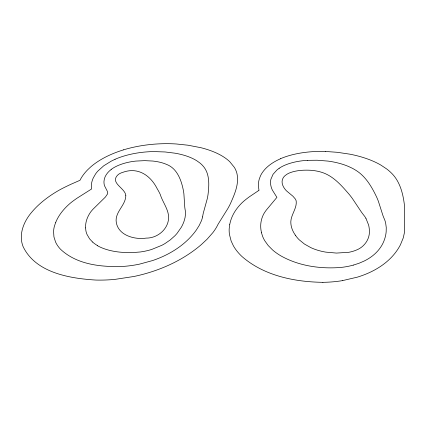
<?xml version="1.0" encoding="UTF-8"?>
<svg xmlns="http://www.w3.org/2000/svg" width="426" height="426" viewBox="0 0 426 426"><rect width="100%" height="100%" fill="white"/><g stroke="black" fill="none" stroke-linecap="round" stroke-linejoin="round"><path stroke-width="0.64" d="M229.736 224.214L229.172 228.922A103.768 55.353 4.3 0 0 229.47 234.55L231.148 241.02L233.373 245.775A87.974 47.249 3.6 0 0 241.893 256.441C263.854 275.713 294.435 281.932 322.892 282.326M202.579 216.914L202.755 215.977A144.946 75.583 4.8 0 1 203.309 213.059L207.217 198.921A245.387 112.352 -11.1 0 0 208.064 194.304C209.182 184.66 209.88 173.222 202.664 165.576A60.753 28.798 -4.3 0 0 199.922 163.014L196.977 160.895A55.135 26.066 -4.1 0 0 185.795 155.794A57.148 27.067 -4.2 0 0 175.198 153.216L165.107 151.965L153.759 151.581A54.219 25.571 -4.2 0 0 115.02 159.292M55.604 222.548L54.283 226.669A88.597 46.61 -5.2 0 0 53.58 231.483L53.932 236.877L55.572 242.032A73.714 38.707 -5.9 0 0 60.519 249.253C77.021 264.844 101.713 267.24 123.37 266.404A63.447 33.643 -6.1 0 0 139.478 264.141L152.386 260.621A73.56 38.558 -6.2 0 0 160.586 257.506C172.205 252.543 183.052 245.456 191.524 236.02A123.465 61.877 -7.6 0 0 196.391 229.928L199.235 225.402L201.301 221.041A89.561 45.758 -6.3 0 0 202.584 216.914M111.186 169.5C107.453 172.296 104.295 176.412 103.997 181.22A56.759 26.971 -3.8 0 0 104.482 185.688L107.315 191.253L107.719 192.994A12.125 5.836 -6.6 0 1 107.592 193.825L105.435 197.014L92.921 209.31A123.215 66.706 -2.2 0 0 91.02 211.536L90.509 212.217A76.936 40.401 -4.2 0 0 85.621 227.883M258.832 190.433L249.359 196.807A179.511 97.336 7.8 0 0 243.704 201.248L242.085 202.717A117.246 62.35 5 0 0 229.806 224.22M353.442 265.084L359.043 263.257L364.23 261.01A63.133 33.92 3.8 0 0 369.507 258.007C376.435 253.539 382.149 246.92 384.667 238.986A112.395 59.683 1.3 0 0 386.164 231.813L386.26 227.58L385.684 223.229A79.295 41.807 3 0 0 384.694 219.848L384.396 219.124A172.344 77.745 11.5 0 1 382.868 215.332L378.432 201.439A236.1 123.796 -4.8 0 0 376.552 196.887C371.696 186.732 365.673 176.337 355.811 170.278A51.455 24.713 2.8 0 0 352.185 168.206L348.67 166.545A46.21 22.077 2.9 0 0 336.78 162.689A47.579 22.77 2.9 0 0 328.009 161.097L317.216 160.235L307.423 160.341M342.366 280.649L357.451 277.124A87.942 47.329 3.2 0 0 364.922 274.509C377.676 269.477 389.662 261.457 397.383 249.929A137.156 72.175 1 0 0 400.435 244.774L403.257 237.9L404.375 232.878A103.23 54.384 2.7 0 0 404.647 228.016L404.551 226.781A147.002 69.023 12.4 0 1 404.38 224.481L404.668 209.123A243.965 123.95 -4 0 0 404.301 204.107C402.842 192.664 399.567 180.571 390.802 172.461A73.165 35.108 3.2 0 0 386.579 168.882L380.945 165.139A67.377 32.163 3.3 0 0 367.478 158.941L365.593 158.286A70.082 33.553 3.3 0 0 349.9 154.18L337.248 152.3L325.555 151.475M92.554 242.021L89.577 238.826L87 234.401A65.008 34.112 -4.7 0 1 85.94 230.999L85.546 227.894M295.33 235.216L297.396 237.857A55.801 29.256 4.9 0 0 299.324 239.886L304.494 244.071L310.687 247.559A38.915 20.72 4.4 0 0 314.143 249.024L315.98 249.684A36.514 19.495 4.4 0 0 325.794 252.128L336.449 253.076L348.793 252.298A29.325 15.762 4.7 0 0 356.019 250.206C364.06 247.298 370.034 239.215 369.374 230.514A87.649 46.876 1.8 0 0 368.596 224.976L365.929 218.325M261.447 232.697L262.661 236.483A79.476 42.062 4.6 0 0 264.796 240.791L268.151 245.477L272.486 249.87A63.666 34.064 4 0 0 280.819 255.834C298.945 266.064 320.528 269.094 341.066 267.432A53.325 28.851 4.2 0 0 353.442 265.084M258.987 190.331L258.406 186.162A94.934 45.507 4.3 0 1 259.306 178.968L260.403 176.039A82 39.336 3.8 0 1 262.038 173.047C265.52 167.684 270.766 163.722 276.352 160.756A68.171 32.541 3.2 0 1 280.526 158.76M123.694 149.824A76.696 36.466 -3.8 0 0 117.805 151.773C109.37 154.835 101.207 158.834 94.013 164.244A89.886 43.276 -3.5 0 0 90.504 167.109L87.692 169.766A102.229 49.618 -3.1 0 0 81.031 178.334L79.966 180.31L71.461 184.037A185.539 104.801 -3.5 0 0 61.616 188.83L58.777 190.379A124.467 66.035 -5.1 0 0 44.879 199.661A126.453 67.217 -5 0 0 32.041 211.839C23.947 221.067 18.249 234.433 23.079 246.558C35.624 272.912 69.992 278.498 96.031 280.068A86.478 45.646 -6.6 0 0 114.871 279.392L133.913 276.49A98.081 51.083 -6.6 0 0 143.897 274.088C162.146 269.115 179.708 261.165 194.874 249.785A147.694 73.181 -7.6 0 0 201.407 244.524L207.105 239.204L212.867 232.633A113.124 57.521 -6.5 0 0 216.648 226.994L217.404 225.567A119.307 65.247 4.6 0 1 218.213 224.012L227.734 208.74A252.144 113.875 -10 0 0 230.397 203.713C234.465 194.485 239.146 184.304 237.042 173.962A85.418 40.752 -4.1 0 0 234.359 167.365L229.806 161.763A75.716 36.045 -3.7 0 0 218.98 154.26L217.329 153.445A79.215 37.797 -3.9 0 0 213.841 151.901A78.831 37.605 -3.8 0 0 200.822 147.684L188.047 145.213L176.236 143.972A75.114 35.651 -3.8 0 0 123.662 149.798M55.678 222.548A100.93 53.335 -4.6 0 1 70.423 203.09L71.946 201.871A154.276 85.392 -2.7 0 1 77.09 198.165L91.569 188.995L91.34 186.029L91.649 182.994A79.662 38.207 -3.4 0 1 93.278 177.935L95.52 174.032A69.598 33.228 -3.8 0 1 97.794 171.161L103.731 165.794L111.218 161.166A55.657 26.284 -4.2 0 1 115.079 159.324M97.288 245.61A48.772 25.661 -5.5 0 0 126.197 252.522L133.247 252.549L140.335 251.974A40.177 21.364 -5.6 0 0 151.64 249.476L161.821 245.312A49.751 26.183 -5.8 0 0 165.054 243.507L170.262 239.913L174.804 235.85A72.867 37.594 -6.5 0 0 177.125 233.283L181.242 227.367A98.875 50.135 -7.5 0 0 184.059 221.238L185.054 217.643L185.507 214.012A65.939 33.835 -6.1 0 0 185.406 211.28L185.331 210.822A163.493 81.558 4.3 0 1 184.756 207.031L183.899 193.905A238.832 111.607 -12.2 0 0 183.233 189.762C181.172 179.745 176.955 168.302 166.507 164.388A34.953 16.46 -4.5 0 0 152.87 161.049L144.664 160.645L135.846 161.081A33.542 15.757 -4.6 0 0 111.106 169.479M97.416 245.541A49.762 26.188 -5.5 0 1 92.559 242.021M342.366 280.649A76.914 41.812 3.6 0 1 322.892 282.326M280.457 158.722A66.632 31.774 3.2 0 1 325.555 151.454M261.521 232.692A92.389 48.58 5.2 0 1 263.577 214.235L264.152 213.224A147.013 77.623 7.7 0 1 266.293 210.103L276.911 197.366L272.374 190.102A70.354 33.59 3.8 0 1 270.675 184.517L270.553 181.79A61.28 29.33 3.4 0 1 270.92 179.17L273.05 174.309L276.911 170.038A46.487 22.205 2.8 0 1 279.195 168.318M279.11 168.291A44.986 21.476 2.7 0 1 307.412 160.32M295.404 235.2A67.787 35.23 5.4 0 1 290.841 221.376C291.272 214.257 297.034 208.239 296.192 201.035A23.558 11.928 1.1 0 0 295.266 198.926L292.918 196.21L286.469 190.853A46.865 22.354 3.3 0 1 283.343 186.593C281.858 183.915 281.495 180.406 283.242 177.754A25.15 12.056 2.4 0 1 284.856 175.837L286.719 174.399A22.477 10.762 2.3 0 1 290.766 172.45C297.183 170.24 304.1 169.931 310.831 170.288A25.118 12.045 2.4 0 1 321.433 172.226C333.249 175.789 341.636 185.614 349.389 194.618A228.331 124.307 -5.5 0 1 352.472 198.649L361.339 211.951A186.929 82.026 10.3 0 0 364.406 216.009L364.587 216.243A55.172 29.075 3.3 0 1 365.923 218.325M125.814 195.651C125.649 204.927 116.01 211.126 116.101 220.487C116.783 234.95 134.073 239.971 146.161 238.107C157.806 238.272 168.973 228.661 168.627 216.674C168.105 208.633 162.567 202.025 160.24 194.426A233.98 112.347 -13.3 0 0 157.242 188.814C150.607 175.539 138.125 166.816 123.002 172.274A11.981 5.618 -5 0 0 118.178 174.607C109.115 182.956 125.42 187.983 125.814 195.651"/></g></svg>
